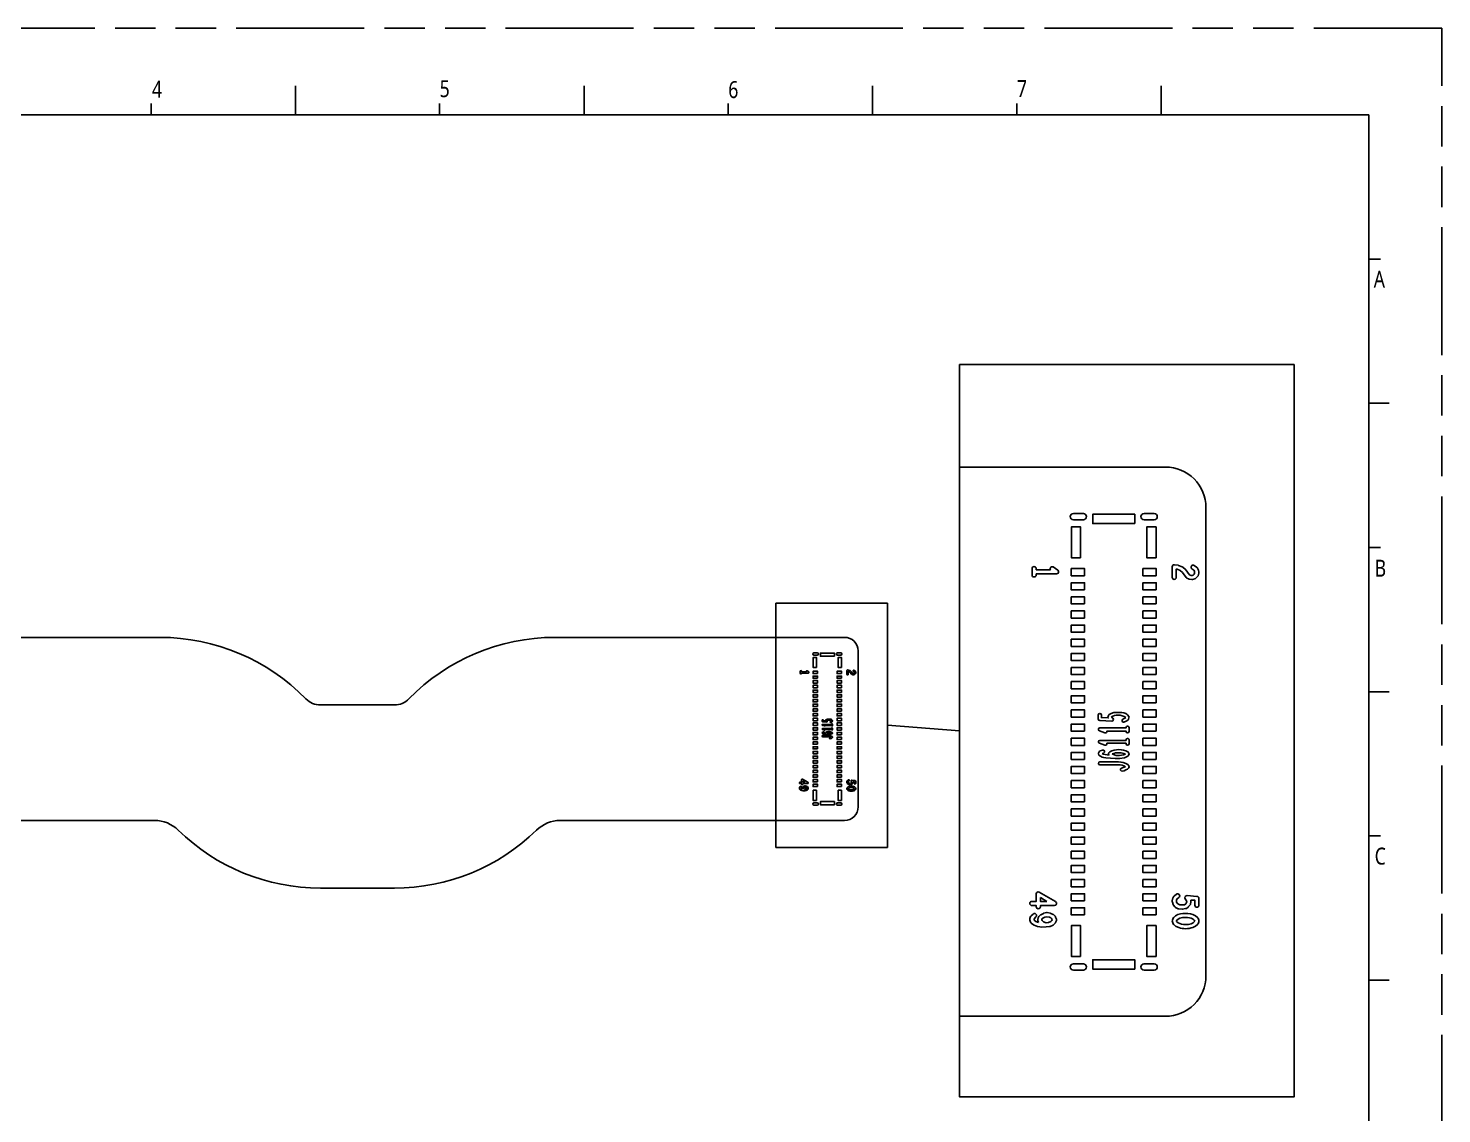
# Model space of a CAD drawing. Header units: millimetres. Extents: x 3228 to 3404, y -274 to -150.
# Drawn here: x 3299.2 to 3404.2, y -230.3 to -149.7 of the extents above; entities that cross this region are included whole.
import ezdxf

# ---------------------------------------------------------------- set-up
doc = ezdxf.new("R2010")
doc.units = ezdxf.units.MM
doc.linetypes.add('PHANTOM', pattern=[29.5, 9.5, -1.5, 3, -1.5, 3, -1.5, 9.5])
doc.layers.get('0').update_dxf_attribs({"lineweight": 25})
doc.layers.add('0PAPERF', color=2, linetype='PHANTOM', plot=False)
for name, color, linetype in [('2_layer0', 1, 'Continuous'), ('3_layer1', 2, 'Continuous'), ('鵬鼎', 5, 'Continuous')]:
    doc.layers.add(name, color=color, linetype=linetype)
doc.layers.add('DIM', color=100, linetype='Continuous', lineweight=15)
doc.styles.get("Standard").update_dxf_attribs({"font": 'SIMPLEX.SHX', "width": 0.8, "height": 4})

msp = doc.modelspace()

# ---------------------------------------------------------------- linework, layer by layer
for p, q in [((3319.06, -156.09), (3319.06, -153.95)), ((3340.49, -156.09), (3340.49, -153.95)), ((3361.91, -156.09), (3361.91, -153.95)), ((3383.34, -156.09), (3383.34, -153.95)), ((3308.35, -156.09), (3308.35, -155.24)), ((3329.77, -156.09), (3329.77, -155.24)), ((3351.2, -156.09), (3351.2, -155.24)), ((3372.63, -156.09), (3372.63, -155.24)), ((3398.77, -156.09), (3233.35, -156.09)), ((3398.77, -270.51), (3398.77, -156.09)), ((3398.77, -166.81), (3399.63, -166.81)), ((3398.77, -177.52), (3400.27, -177.52)), ((3398.77, -188.23), (3399.63, -188.23)), ((3398.77, -198.95), (3400.27, -198.95)), ((3368.37, -201.85), (3363.02, -201.44)), ((3398.77, -209.66), (3399.63, -209.66)), ((3398.77, -220.37), (3400.27, -220.37))]:
    msp.add_line(p, q)
for points in [[(3393.21, -174.65), (3368.37, -174.65), (3368.37, -229.05), (3393.21, -229.05)], [(3363.02, -192.38), (3354.74, -192.38), (3354.74, -210.51), (3363.02, -210.51)]]:
    msp.add_lwpolyline(points, close=True)
at = {"layer": '0PAPERF'}
for p, q in [((3404.17, -149.66), (3228.42, -149.66)), ((3404.17, -273.94), (3404.17, -149.66))]:
    msp.add_line(p, q, dxfattribs=at)
at = {"layer": '2_layer0'}
for points in [[(3377.36, -189), (3377.36, -186.71), (3376.68, -186.71), (3376.68, -189)], [(3381.38, -186.46), (3381.38, -185.77), (3378.26, -185.77), (3378.26, -186.46)], [(3382.96, -189), (3382.96, -186.71), (3382.27, -186.71), (3382.27, -189)], [(3377.65, -190.33), (3377.65, -189.8), (3376.66, -189.8), (3376.66, -190.33)], [(3382.98, -190.33), (3382.98, -189.8), (3381.98, -189.8), (3381.98, -190.33)], [(3377.65, -191.38), (3377.65, -190.85), (3376.66, -190.85), (3376.66, -191.38)], [(3382.98, -191.38), (3382.98, -190.85), (3381.98, -190.85), (3381.98, -191.38)], [(3377.65, -192.43), (3377.65, -191.9), (3376.66, -191.9), (3376.66, -192.43)], [(3382.98, -192.43), (3382.98, -191.9), (3381.98, -191.9), (3381.98, -192.43)], [(3377.65, -193.48), (3377.65, -192.95), (3376.66, -192.95), (3376.66, -193.48)], [(3382.98, -193.48), (3382.98, -192.95), (3381.98, -192.95), (3381.98, -193.48)], [(3377.65, -194.53), (3377.65, -194), (3376.66, -194), (3376.66, -194.53)], [(3382.98, -194.53), (3382.98, -194), (3381.98, -194), (3381.98, -194.53)], [(3377.65, -195.58), (3377.65, -195.05), (3376.66, -195.05), (3376.66, -195.58)], [(3382.98, -195.58), (3382.98, -195.05), (3381.98, -195.05), (3381.98, -195.58)], [(3359.08, -196.31), (3359.08, -196.08), (3358.04, -196.08), (3358.04, -196.31)], [(3377.65, -196.63), (3377.65, -196.1), (3376.66, -196.1), (3376.66, -196.63)], [(3382.98, -196.63), (3382.98, -196.1), (3381.98, -196.1), (3381.98, -196.63)], [(3357.74, -197.16), (3357.74, -196.4), (3357.51, -196.4), (3357.51, -197.16)], [(3359.6, -197.16), (3359.6, -196.4), (3359.37, -196.4), (3359.37, -197.16)], [(3377.65, -197.68), (3377.65, -197.15), (3376.66, -197.15), (3376.66, -197.68)], [(3382.98, -197.68), (3382.98, -197.15), (3381.98, -197.15), (3381.98, -197.68)], [(3357.83, -197.6), (3357.83, -197.43), (3357.5, -197.43), (3357.5, -197.6)], [(3357.83, -197.95), (3357.83, -197.78), (3357.5, -197.78), (3357.5, -197.95)], [(3357.83, -198.3), (3357.83, -198.12), (3357.5, -198.12), (3357.5, -198.3)], [(3359.61, -197.6), (3359.61, -197.43), (3359.28, -197.43), (3359.28, -197.6)], [(3359.61, -197.95), (3359.61, -197.78), (3359.28, -197.78), (3359.28, -197.95)], [(3359.61, -198.3), (3359.61, -198.12), (3359.28, -198.12), (3359.28, -198.3)], [(3377.65, -198.73), (3377.65, -198.2), (3376.66, -198.2), (3376.66, -198.73)], [(3382.98, -198.73), (3382.98, -198.2), (3381.98, -198.2), (3381.98, -198.73)], [(3357.83, -198.65), (3357.83, -198.47), (3357.5, -198.47), (3357.5, -198.65)], [(3357.83, -199), (3357.83, -198.82), (3357.5, -198.82), (3357.5, -199)], [(3357.83, -199.35), (3357.83, -199.17), (3357.5, -199.17), (3357.5, -199.35)], [(3359.61, -198.65), (3359.61, -198.47), (3359.28, -198.47), (3359.28, -198.65)], [(3359.61, -199), (3359.61, -198.82), (3359.28, -198.82), (3359.28, -199)], [(3359.61, -199.35), (3359.61, -199.17), (3359.28, -199.17), (3359.28, -199.35)], [(3377.65, -199.78), (3377.65, -199.25), (3376.66, -199.25), (3376.66, -199.78)], [(3382.98, -199.78), (3382.98, -199.25), (3381.98, -199.25), (3381.98, -199.78)], [(3357.83, -199.7), (3357.83, -199.52), (3357.5, -199.52), (3357.5, -199.7)], [(3357.83, -200.05), (3357.83, -199.87), (3357.5, -199.87), (3357.5, -200.05)], [(3357.83, -200.4), (3357.83, -200.22), (3357.5, -200.22), (3357.5, -200.4)], [(3359.61, -199.7), (3359.61, -199.52), (3359.28, -199.52), (3359.28, -199.7)], [(3359.61, -200.05), (3359.61, -199.87), (3359.28, -199.87), (3359.28, -200.05)], [(3359.61, -200.4), (3359.61, -200.22), (3359.28, -200.22), (3359.28, -200.4)], [(3377.65, -200.83), (3377.65, -200.3), (3376.66, -200.3), (3376.66, -200.83)], [(3382.98, -200.83), (3382.98, -200.3), (3381.98, -200.3), (3381.98, -200.83)], [(3357.83, -200.75), (3357.83, -200.57), (3357.5, -200.57), (3357.5, -200.75)], [(3357.83, -201.1), (3357.83, -200.92), (3357.5, -200.92), (3357.5, -201.1)], [(3357.83, -201.45), (3357.83, -201.27), (3357.5, -201.27), (3357.5, -201.45)], [(3359.61, -200.75), (3359.61, -200.57), (3359.28, -200.57), (3359.28, -200.75)], [(3359.61, -201.1), (3359.61, -200.92), (3359.28, -200.92), (3359.28, -201.1)], [(3359.61, -201.45), (3359.61, -201.27), (3359.28, -201.27), (3359.28, -201.45)], [(3377.65, -201.88), (3377.65, -201.35), (3376.66, -201.35), (3376.66, -201.88)], [(3382.98, -201.88), (3382.98, -201.35), (3381.98, -201.35), (3381.98, -201.88)], [(3357.83, -201.8), (3357.83, -201.62), (3357.5, -201.62), (3357.5, -201.8)], [(3357.83, -202.15), (3357.83, -201.97), (3357.5, -201.97), (3357.5, -202.15)], [(3357.83, -202.5), (3357.83, -202.33), (3357.5, -202.33), (3357.5, -202.5)], [(3359.61, -201.8), (3359.61, -201.62), (3359.28, -201.62), (3359.28, -201.8)], [(3359.61, -202.15), (3359.61, -201.97), (3359.28, -201.97), (3359.28, -202.15)], [(3359.61, -202.5), (3359.61, -202.33), (3359.28, -202.33), (3359.28, -202.5)], [(3377.65, -202.93), (3377.65, -202.4), (3376.66, -202.4), (3376.66, -202.93)], [(3382.98, -202.93), (3382.98, -202.4), (3381.98, -202.4), (3381.98, -202.93)], [(3357.83, -202.85), (3357.83, -202.68), (3357.5, -202.68), (3357.5, -202.85)], [(3357.83, -203.2), (3357.83, -203.03), (3357.5, -203.03), (3357.5, -203.2)], [(3357.83, -203.55), (3357.83, -203.38), (3357.5, -203.38), (3357.5, -203.55)], [(3359.61, -202.85), (3359.61, -202.68), (3359.28, -202.68), (3359.28, -202.85)], [(3359.61, -203.2), (3359.61, -203.03), (3359.28, -203.03), (3359.28, -203.2)], [(3359.61, -203.55), (3359.61, -203.38), (3359.28, -203.38), (3359.28, -203.55)], [(3377.65, -203.98), (3377.65, -203.45), (3376.66, -203.45), (3376.66, -203.98)], [(3382.98, -203.98), (3382.98, -203.45), (3381.98, -203.45), (3381.98, -203.98)], [(3357.83, -203.9), (3357.83, -203.73), (3357.5, -203.73), (3357.5, -203.9)], [(3357.83, -204.25), (3357.83, -204.08), (3357.5, -204.08), (3357.5, -204.25)], [(3357.83, -204.6), (3357.83, -204.43), (3357.5, -204.43), (3357.5, -204.6)], [(3359.61, -203.9), (3359.61, -203.73), (3359.28, -203.73), (3359.28, -203.9)], [(3359.61, -204.25), (3359.61, -204.08), (3359.28, -204.08), (3359.28, -204.25)], [(3359.61, -204.6), (3359.61, -204.43), (3359.28, -204.43), (3359.28, -204.6)], [(3377.65, -205.03), (3377.65, -204.5), (3376.66, -204.5), (3376.66, -205.03)], [(3382.98, -205.03), (3382.98, -204.5), (3381.98, -204.5), (3381.98, -205.03)], [(3357.83, -204.95), (3357.83, -204.78), (3357.5, -204.78), (3357.5, -204.95)], [(3357.83, -205.3), (3357.83, -205.13), (3357.5, -205.13), (3357.5, -205.3)], [(3357.83, -205.65), (3357.83, -205.47), (3357.5, -205.47), (3357.5, -205.65)], [(3359.61, -204.95), (3359.61, -204.78), (3359.28, -204.78), (3359.28, -204.95)], [(3359.61, -205.3), (3359.61, -205.13), (3359.28, -205.13), (3359.28, -205.3)], [(3359.61, -205.65), (3359.61, -205.47), (3359.28, -205.47), (3359.28, -205.65)], [(3377.65, -206.08), (3377.65, -205.55), (3376.66, -205.55), (3376.66, -206.08)], [(3382.98, -206.08), (3382.98, -205.55), (3381.98, -205.55), (3381.98, -206.08)], [(3357.83, -206), (3357.83, -205.82), (3357.5, -205.82), (3357.5, -206)], [(3357.74, -207.03), (3357.74, -206.27), (3357.51, -206.27), (3357.51, -207.03)], [(3359.61, -206), (3359.61, -205.82), (3359.28, -205.82), (3359.28, -206)], [(3359.6, -207.03), (3359.6, -206.27), (3359.37, -206.27), (3359.37, -207.03)], [(3377.65, -207.13), (3377.65, -206.6), (3376.66, -206.6), (3376.66, -207.13)], [(3382.98, -207.13), (3382.98, -206.6), (3381.98, -206.6), (3381.98, -207.13)], [(3359.08, -207.34), (3359.08, -207.11), (3358.04, -207.11), (3358.04, -207.34)], [(3377.65, -208.18), (3377.65, -207.65), (3376.66, -207.65), (3376.66, -208.18)], [(3382.98, -208.18), (3382.98, -207.65), (3381.98, -207.65), (3381.98, -208.18)], [(3377.65, -209.23), (3377.65, -208.7), (3376.66, -208.7), (3376.66, -209.23)], [(3382.98, -209.23), (3382.98, -208.7), (3381.98, -208.7), (3381.98, -209.23)], [(3377.65, -210.28), (3377.65, -209.75), (3376.66, -209.75), (3376.66, -210.28)], [(3382.98, -210.28), (3382.98, -209.75), (3381.98, -209.75), (3381.98, -210.28)], [(3377.65, -211.33), (3377.65, -210.8), (3376.66, -210.8), (3376.66, -211.33)], [(3382.98, -211.33), (3382.98, -210.8), (3381.98, -210.8), (3381.98, -211.33)], [(3377.65, -212.38), (3377.65, -211.85), (3376.66, -211.85), (3376.66, -212.38)], [(3382.98, -212.38), (3382.98, -211.85), (3381.98, -211.85), (3381.98, -212.38)], [(3377.65, -213.43), (3377.65, -212.9), (3376.66, -212.9), (3376.66, -213.43)], [(3382.98, -213.43), (3382.98, -212.9), (3381.98, -212.9), (3381.98, -213.43)], [(3377.65, -214.48), (3377.65, -213.95), (3376.66, -213.95), (3376.66, -214.48)], [(3382.98, -214.48), (3382.98, -213.95), (3381.98, -213.95), (3381.98, -214.48)], [(3377.65, -215.53), (3377.65, -215), (3376.66, -215), (3376.66, -215.53)], [(3382.98, -215.53), (3382.98, -215), (3381.98, -215), (3381.98, -215.53)], [(3377.36, -218.61), (3377.36, -216.32), (3376.68, -216.32), (3376.68, -218.61)], [(3382.96, -218.61), (3382.96, -216.32), (3382.27, -216.32), (3382.27, -218.61)], [(3381.38, -219.55), (3381.38, -218.86), (3378.26, -218.86), (3378.26, -219.55)]]:
    msp.add_lwpolyline(points, close=True, dxfattribs=at)
at = {"layer": '3_layer1'}
for p, q in [((3356.9, -205.67), (3356.74, -205.57)), ((3374.86, -214.52), (3374.37, -214.24))]:
    msp.add_line(p, q, dxfattribs=at)
for points in [[(3368.37, -223.06), (3383.66, -223.06, 0.414215), (3386.66, -220.06), (3386.66, -185.26, 0.414215), (3383.66, -182.26), (3368.37, -182.26)], [(3358.94, -201.12, 0.235773), (3358.93, -201.09, 0.264955), (3358.75, -200.99), (3358.66, -200.99), (3358.56, -200.99, 0.060432), (3358.56, -200.99), (3358.49, -201.02), (3358.45, -201.04, 0.164297), (3358.43, -201.06), (3358.42, -201.09, 0.237806), (3358.42, -201.12), (3358.25, -201.12), (3358.25, -201.05, 1), (3358.18, -201.05), (3358.18, -201.15, 0.405976), (3358.21, -201.19), (3358.51, -201.2, 0.739348), (3358.53, -201.13), (3358.5, -201.11)], [(3358.49, -201.1, -0.174613), (3358.66, -201.06, -0.176234), (3358.86, -201.11)], [(3358.86, -201.12), (3358.83, -201.13), (3358.78, -201.16, 1), (3358.81, -201.23), (3358.87, -201.2, 0.072972), (3358.88, -201.2), (3358.91, -201.17, 0.152173), (3358.92, -201.15), (3358.94, -201.12)], [(3380.95, -200.88, 0.235773), (3380.94, -200.78, 0.264955), (3380.41, -200.49), (3380.11, -200.48), (3379.84, -200.5, 0.060432), (3379.82, -200.5), (3379.62, -200.57), (3379.49, -200.65, 0.164297), (3379.44, -200.71), (3379.4, -200.78, 0.237806), (3379.41, -200.89), (3378.9, -200.87), (3378.9, -200.67, 1), (3378.67, -200.67), (3378.67, -200.98, 0.405976), (3378.79, -201.09), (3379.67, -201.13, 0.739348), (3379.75, -200.92), (3379.64, -200.84)], [(3379.63, -200.83, -0.174613), (3380.13, -200.7, -0.176234), (3380.72, -200.86)], [(3380.71, -200.88), (3380.65, -200.92), (3380.5, -200.99, 1), (3380.58, -201.2), (3380.75, -201.13, 0.072972), (3380.78, -201.11), (3380.88, -201.03, 0.152173), (3380.92, -200.98), (3380.95, -200.88)], [(3358.93, -202.04), (3358.91, -202.07, -0.142911), (3358.89, -202.08), (3358.82, -202.11, -0.059869), (3358.81, -202.11), (3358.71, -202.13), (3358.59, -202.13), (3358.36, -202.11, -0.187222), (3358.19, -202.04), (3358.18, -202.02, -0.28855), (3358.18, -201.98), (3358.21, -201.95, -0.139237), (3358.22, -201.94), (3358.28, -201.92, -1), (3358.31, -201.99), (3358.27, -202.01)], [(3358.85, -202.33, 0.140007), (3358.67, -202.29), (3358.21, -202.29, -1), (3358.21, -202.21), (3358.67, -202.21, -0.147807), (3358.91, -202.28), (3358.93, -202.31)], [(3358.44, -202.05, -0.45497), (3358.44, -201.99), (3358.46, -201.96, -0.13723), (3358.68, -201.91, -0.128413), (3358.91, -201.97), (3358.93, -201.99, -0.352538), (3358.93, -202.04)], [(3358.84, -202.02), (3358.81, -202), (3358.75, -201.99), (3358.68, -201.99, 0.126338), (3358.52, -202.02)], [(3358.77, -202.44, -1), (3358.75, -202.37), (3358.82, -202.35), (3358.85, -202.33)], [(3358.93, -202.31, -0.352601), (3358.93, -202.36, -0.18105), (3358.77, -202.44)], [(3380.94, -203.64), (3380.87, -203.73, -0.142911), (3380.82, -203.77), (3380.61, -203.85, -0.059869), (3380.59, -203.86), (3380.28, -203.9), (3379.92, -203.92), (3379.22, -203.86, -0.187222), (3378.72, -203.65), (3378.68, -203.57, -0.28855), (3378.7, -203.45), (3378.77, -203.37, -0.139237), (3378.82, -203.34), (3378.99, -203.28, -1), (3379.06, -203.5), (3378.95, -203.54)], [(3379.48, -203.66, -0.45497), (3379.46, -203.49), (3379.52, -203.41, -0.13723), (3380.2, -203.25, -0.128413), (3380.87, -203.42), (3380.93, -203.5, -0.352538), (3380.94, -203.64)], [(3380.68, -203.58), (3380.57, -203.53), (3380.38, -203.49), (3380.19, -203.48, 0.126338), (3379.7, -203.57)], [(3380.69, -204.52, 0.140007), (3380.16, -204.38), (3378.79, -204.38, -1), (3378.79, -204.16), (3380.16, -204.16, -0.147807), (3380.87, -204.36), (3380.94, -204.45)], [(3380.47, -204.84, -1), (3380.4, -204.62), (3380.6, -204.56), (3380.69, -204.52)], [(3380.94, -204.45, -0.352601), (3380.93, -204.6, -0.18105), (3380.47, -204.84)], [(3360.46, -205.63), (3360.47, -205.67, -0.104668), (3360.47, -205.69), (3360.46, -205.73, -0.123085), (3360.45, -205.75), (3360.41, -205.8, -0.071678), (3360.4, -205.81), (3360.35, -205.84, -0.10917), (3360.33, -205.85), (3360.26, -205.86, -0.0641), (3360.25, -205.86), (3360.17, -205.85, -0.093853), (3360.15, -205.85), (3360.09, -205.82, -0.106508), (3360.07, -205.8), (3360.03, -205.76, -0.097909), (3360.02, -205.74), (3360.01, -205.69, -0.121415), (3360, -205.66), (3360.01, -205.6, -0.101069), (3360.02, -205.59), (3360.05, -205.54, -0.083532), (3360.06, -205.53), (3360.11, -205.49, -1), (3360.17, -205.57), (3360.13, -205.6), (3360.11, -205.63, 0.305337), (3360.14, -205.73), (3360.19, -205.75), (3360.25, -205.76), (3360.31, -205.75), (3360.34, -205.73), (3360.36, -205.7), (3360.37, -205.68), (3360.36, -205.65), (3360.33, -205.6, -0.624434), (3360.38, -205.52), (3360.62, -205.54, -0.393208), (3360.66, -205.59), (3360.66, -205.76)], [(3360.66, -205.76, -1), (3360.56, -205.76), (3360.56, -205.64), (3360.46, -205.63)], [(3357.14, -206.11, -0.189446), (3357.14, -206.14), (3357.12, -206.19, -0.096271), (3357.11, -206.2), (3357.07, -206.24, -0.09968), (3357.05, -206.25), (3356.98, -206.28, -0.06492), (3356.97, -206.29), (3356.88, -206.3), (3356.77, -206.3), (3356.68, -206.29, -0.055238), (3356.67, -206.29), (3356.59, -206.25, -0.07894), (3356.57, -206.25), (3356.52, -206.2, -0.139056), (3356.5, -206.18), (3356.48, -206.13, -0.176865), (3356.48, -206.09), (3356.5, -206.04, -0.117385), (3356.51, -206.02), (3356.56, -205.98, -1), (3356.63, -206.05), (3356.59, -206.09), (3356.58, -206.11), (3356.59, -206.13), (3356.63, -206.16), (3356.69, -206.19)], [(3356.69, -206.19, -0.282786), (3356.7, -206.04), (3356.74, -206.01, -0.088945), (3356.75, -206), (3356.82, -205.96, -0.065944), (3356.83, -205.96), (3356.89, -205.95, -0.092119), (3356.91, -205.95), (3356.99, -205.96, -0.066582), (3357, -205.96), (3357.05, -205.99, -0.094155), (3357.07, -206), (3357.11, -206.04, -0.10726), (3357.12, -206.06), (3357.14, -206.11)], [(3385.53, -214.42), (3385.55, -214.52, -0.104668), (3385.55, -214.58), (3385.52, -214.71, -0.123085), (3385.49, -214.78), (3385.38, -214.91, -0.071678), (3385.35, -214.94), (3385.21, -215.04, -0.10917), (3385.15, -215.06), (3384.92, -215.1, -0.0641), (3384.89, -215.1), (3384.66, -215.08, -0.093853), (3384.61, -215.07), (3384.41, -214.97, -0.106508), (3384.36, -214.93), (3384.25, -214.8, -0.097909), (3384.22, -214.75), (3384.17, -214.58, -0.121415), (3384.16, -214.5), (3384.19, -214.33, -0.101069), (3384.21, -214.28), (3384.29, -214.14, -0.083532), (3384.33, -214.11), (3384.47, -213.99, -1), (3384.66, -214.23), (3384.54, -214.33), (3384.49, -214.41, 0.305337), (3384.58, -214.71), (3384.72, -214.78), (3384.89, -214.79), (3385.06, -214.77), (3385.16, -214.7), (3385.23, -214.61), (3385.25, -214.55), (3385.23, -214.47), (3385.13, -214.33, -0.624434), (3385.28, -214.09), (3386, -214.15, -0.393208), (3386.14, -214.3), (3386.14, -214.81)], [(3386.14, -214.81, -1), (3385.84, -214.81), (3385.84, -214.44), (3385.53, -214.42)], [(3375.56, -215.84, -0.189446), (3375.56, -215.95), (3375.5, -216.09, -0.096271), (3375.47, -216.13), (3375.36, -216.25, -0.09968), (3375.31, -216.28), (3375.09, -216.38, -0.06492), (3375.05, -216.39), (3374.8, -216.42), (3374.47, -216.43), (3374.19, -216.39, -0.055238), (3374.16, -216.38), (3373.91, -216.28, -0.07894), (3373.87, -216.26), (3373.7, -216.13, -0.139056), (3373.65, -216.06), (3373.6, -215.91, -0.176865), (3373.6, -215.8), (3373.65, -215.65, -0.117385), (3373.69, -215.59), (3373.83, -215.46, -1), (3374.04, -215.68), (3373.93, -215.79), (3373.9, -215.86), (3373.92, -215.91), (3374.04, -216.01), (3374.23, -216.08)], [(3374.23, -216.08, -0.282786), (3374.25, -215.65), (3374.36, -215.54, -0.088945), (3374.4, -215.51), (3374.6, -215.41, -0.065944), (3374.63, -215.4), (3374.83, -215.36, -0.092119), (3374.88, -215.36), (3375.11, -215.4, -0.066582), (3375.14, -215.41), (3375.31, -215.49, -0.094155), (3375.36, -215.52), (3375.47, -215.63, -0.10726), (3375.5, -215.69), (3375.56, -215.84)]]:
    msp.add_lwpolyline(points, format="xyb", dxfattribs=at)
for points in [[(3377.57, -186.17), (3376.82, -186.17, -1), (3376.82, -185.71), (3377.57, -185.71, -1)], [(3382.82, -186.17), (3382.07, -186.17, -1), (3382.07, -185.71), (3382.82, -185.71, -1)], [(3375.67, -189.91, -0.738896), (3375.58, -190.19), (3374.06, -190.19), (3374.06, -190.27, -1), (3373.75, -190.27), (3373.75, -189.81, -1), (3374.06, -189.81), (3374.06, -189.89), (3375.12, -189.89, -0.797519), (3375.33, -189.68)], [(3386.14, -190.07, -0.118751), (3386.13, -190.14), (3386.08, -190.33, -0.134159), (3386.04, -190.4), (3385.9, -190.53, -0.135822), (3385.83, -190.57), (3385.66, -190.61, -0.085885), (3385.61, -190.61), (3385.44, -190.59, -0.098296), (3385.38, -190.57), (3385.25, -190.5, -0.111861), (3385.19, -190.45), (3384.92, -190.09), (3384.76, -189.94), (3384.52, -189.85), (3384.46, -189.84), (3384.46, -190.46, -1), (3384.16, -190.46), (3384.16, -189.66, -0.460623), (3384.33, -189.51), (3384.59, -189.55, -0.060737), (3384.62, -189.56), (3384.9, -189.67, -0.085643), (3384.94, -189.7), (3385.14, -189.87, -0.056128), (3385.16, -189.89), (3385.42, -190.25, 0.270312), (3385.72, -190.28), (3385.8, -190.21, 0.302289), (3385.76, -189.92), (3385.62, -189.82, -1), (3385.79, -189.57), (3385.96, -189.69, -0.104855), (3386.01, -189.73), (3386.09, -189.86, -0.096708), (3386.11, -189.92)], [(3360.84, -207.51), (3360.84, -195.91, 0.414215), (3359.84, -194.91), (3338.31, -194.91, 0.202312), (3327.49, -199.48, -0.202309), (3326.41, -199.93), (3320.92, -199.93, -0.202309), (3319.84, -199.48, 0.202312), (3309.02, -194.91), (3278.02, -194.91, 0.414215), (3277.02, -195.91), (3277.02, -207.51, 0.414215), (3278.02, -208.51), (3308.61, -208.51, -0.196013), (3310.36, -209.23, 0.196007), (3320.92, -213.53), (3326.41, -213.53, 0.196007), (3336.97, -209.23, -0.196013), (3338.72, -208.51), (3359.84, -208.51, 0.414215)], [(3357.81, -196.22), (3357.56, -196.22, -1), (3357.56, -196.06), (3357.81, -196.06, -1)], [(3359.56, -196.22), (3359.31, -196.22, -1), (3359.31, -196.06), (3359.56, -196.06, -1)], [(3357.17, -197.46, -0.738896), (3357.15, -197.56), (3356.64, -197.56), (3356.64, -197.58, -1), (3356.54, -197.58), (3356.54, -197.43, -1), (3356.64, -197.43), (3356.64, -197.46), (3356.99, -197.46, -0.797519), (3357.06, -197.39)], [(3360.66, -197.52, -0.118751), (3360.66, -197.54), (3360.64, -197.6, -0.134159), (3360.63, -197.63), (3360.58, -197.67, -0.135822), (3360.56, -197.68), (3360.5, -197.7, -0.085885), (3360.49, -197.7), (3360.43, -197.69, -0.098296), (3360.41, -197.68), (3360.37, -197.66, -0.111861), (3360.35, -197.64), (3360.26, -197.52), (3360.2, -197.47), (3360.12, -197.44), (3360.11, -197.44), (3360.11, -197.65, -1), (3360, -197.65), (3360, -197.38, -0.460623), (3360.06, -197.33), (3360.15, -197.34, -0.060737), (3360.16, -197.35), (3360.25, -197.38, -0.085643), (3360.27, -197.39), (3360.33, -197.45, -0.056128), (3360.34, -197.46), (3360.42, -197.58, 0.270312), (3360.52, -197.59), (3360.55, -197.56, 0.302289), (3360.54, -197.47), (3360.49, -197.43, -1), (3360.55, -197.35), (3360.6, -197.39, -0.104855), (3360.62, -197.4), (3360.65, -197.45, -0.096708), (3360.65, -197.47)], [(3358.94, -201.46, -1), (3358.86, -201.46), (3358.86, -201.45), (3358.39, -201.45, -0.577224), (3358.34, -201.49), (3358.2, -201.45, -0.85651), (3358.21, -201.37), (3358.86, -201.37, -1.103933), (3358.94, -201.37)], [(3358.94, -201.76, -1), (3358.86, -201.76), (3358.86, -201.75), (3358.39, -201.75, -0.577224), (3358.34, -201.8), (3358.2, -201.75, -0.85651), (3358.21, -201.68), (3358.86, -201.68, -1.103933), (3358.94, -201.67)], [(3380.96, -201.89, -1), (3380.73, -201.89), (3380.73, -201.87), (3379.31, -201.87, -0.577224), (3379.16, -202), (3378.75, -201.86, -0.85651), (3378.79, -201.64), (3380.73, -201.64, -1.103933), (3380.96, -201.62)], [(3380.96, -202.81, -1), (3380.73, -202.81), (3380.73, -202.78), (3379.31, -202.78, -0.577224), (3379.16, -202.92), (3378.75, -202.78, -0.85651), (3378.79, -202.56), (3380.73, -202.56, -1.103933), (3380.96, -202.53)], [(3357.11, -205.67, -0.766353), (3357.09, -205.77), (3356.74, -205.77), (3356.74, -205.8, -1), (3356.64, -205.8), (3356.64, -205.77), (3356.53, -205.77, -1), (3356.53, -205.67), (3356.64, -205.67), (3356.64, -205.48, -0.581114), (3356.71, -205.44)], [(3360.66, -206.13, -0.178255), (3360.66, -206.17), (3360.64, -206.22, -0.137771), (3360.63, -206.24), (3360.58, -206.28, -0.066396), (3360.57, -206.29), (3360.51, -206.31, -0.165298), (3360.16, -206.32), (3360.1, -206.29, -0.066364), (3360.09, -206.28), (3360.04, -206.24, -0.137545), (3360.03, -206.22), (3360.01, -206.17, -0.176865), (3360.01, -206.13), (3360.03, -206.08, -0.137533), (3360.04, -206.06), (3360.09, -206.02, -0.135548), (3360.33, -205.96, -0.128617), (3360.57, -206.02, -0.066364), (3360.58, -206.02), (3360.63, -206.06, -0.137545), (3360.64, -206.08)], [(3360.56, -206.15), (3360.55, -206.13), (3360.52, -206.11, 0.130672), (3360.33, -206.06), (3360.26, -206.07), (3360.19, -206.09), (3360.15, -206.11), (3360.12, -206.13), (3360.11, -206.15), (3360.12, -206.17), (3360.15, -206.2, 0.130672), (3360.33, -206.24), (3360.41, -206.24), (3360.48, -206.22), (3360.52, -206.2), (3360.55, -206.17)], [(3357.81, -207.37), (3357.56, -207.37, -1), (3357.56, -207.21), (3357.81, -207.21, -1)], [(3359.56, -207.37), (3359.31, -207.37, -1), (3359.31, -207.21), (3359.56, -207.21, -1)], [(3375.49, -214.54, -0.766353), (3375.42, -214.83), (3374.37, -214.83), (3374.37, -214.92, -1), (3374.06, -214.92), (3374.06, -214.83), (3373.74, -214.83, -1), (3373.74, -214.52), (3374.06, -214.52), (3374.06, -213.97, -0.581114), (3374.29, -213.84)], [(3386.13, -215.92, -0.178255), (3386.13, -216.03), (3386.08, -216.18, -0.137771), (3386.03, -216.25), (3385.89, -216.36, -0.066396), (3385.85, -216.38), (3385.69, -216.46, -0.165298), (3384.64, -216.47), (3384.45, -216.38, -0.066364), (3384.41, -216.36), (3384.27, -216.25, -0.137545), (3384.22, -216.18), (3384.17, -216.03, -0.176865), (3384.17, -215.92), (3384.22, -215.77, -0.137533), (3384.27, -215.71), (3384.41, -215.59, -0.135548), (3385.15, -215.41, -0.128617), (3385.85, -215.57, -0.066364), (3385.89, -215.59), (3386.03, -215.71, -0.137545), (3386.08, -215.77)], [(3385.83, -215.98), (3385.8, -215.92), (3385.71, -215.84, 0.130672), (3385.15, -215.71), (3384.92, -215.73), (3384.73, -215.78), (3384.59, -215.84), (3384.5, -215.92), (3384.47, -215.98), (3384.5, -216.04), (3384.59, -216.11, 0.130672), (3385.15, -216.24), (3385.38, -216.23), (3385.57, -216.18), (3385.71, -216.11), (3385.8, -216.04)], [(3377.57, -219.62), (3376.82, -219.62, -1), (3376.82, -219.16), (3377.57, -219.16, -1)], [(3382.82, -219.62), (3382.07, -219.62, -1), (3382.07, -219.16), (3382.82, -219.16, -1)]]:
    msp.add_lwpolyline(points, format="xyb", close=True, dxfattribs=at)
for points in [[(3358.27, -202.01), (3358.29, -202.02), (3358.44, -202.05)], [(3358.52, -202.02), (3358.55, -202.03), (3358.62, -202.05), (3358.7, -202.05), (3358.8, -202.04), (3358.84, -202.02)], [(3378.95, -203.54), (3379.03, -203.58), (3379.48, -203.66)], [(3379.7, -203.57), (3379.79, -203.62), (3380, -203.68), (3380.25, -203.68), (3380.54, -203.63), (3380.68, -203.58)], [(3356.74, -205.57), (3356.74, -205.67), (3356.9, -205.67)], [(3374.37, -214.24), (3374.37, -214.52), (3374.86, -214.52)]]:
    msp.add_lwpolyline(points, dxfattribs=at)
for points in [[(3357.03, -206.12), (3357.03, -206.1), (3357, -206.08), (3356.96, -206.06), (3356.9, -206.05), (3356.85, -206.06), (3356.8, -206.08), (3356.78, -206.1), (3356.78, -206.12), (3356.79, -206.14), (3356.82, -206.17), (3356.88, -206.2), (3356.94, -206.19), (3357, -206.16), (3357.03, -206.14)], [(3375.25, -215.89), (3375.23, -215.82), (3375.16, -215.75), (3375.04, -215.7), (3374.86, -215.67), (3374.71, -215.7), (3374.56, -215.77), (3374.49, -215.83), (3374.48, -215.88), (3374.51, -215.95), (3374.6, -216.03), (3374.8, -216.12), (3374.98, -216.09), (3375.16, -216.01), (3375.23, -215.94)]]:
    msp.add_lwpolyline(points, close=True, dxfattribs=at)

# ---------------------------------------------------------------- texts
at = {"layer": 'DIM', "char_height": 1.2575, "width": 0.7656, "attachment_point": 1}
for s, insert in [('{\\fMicrosoft JhengHei|b0|i0|c136|p0;\\C0;4}', (3308.41, -153.56)), ('{\\fMicrosoft JhengHei|b0|i0|c136|p0;\\C0;5}', (3329.77, -153.52)), ('{\\fMicrosoft JhengHei|b0|i0|c136|p0;\\C0;6}', (3351.2, -153.59)), ('{\\fMicrosoft JhengHei|b0|i0|c136|p0;\\C0;7}', (3372.63, -153.51))]:
    msp.add_mtext(s, dxfattribs=dict(at, insert=insert))
at = {"layer": '鵬鼎', "char_height": 1.2575, "width": 2.3719, "attachment_point": 1}
for s, insert in [('{\\fMicrosoft JhengHei|b0|i0|c136|p0;\\C0;A}', (3399.12, -167.67)), ('{\\fMicrosoft JhengHei|b0|i0|c136|p0;\\C0;B}', (3399.19, -189.14)), ('{\\fMicrosoft JhengHei|b0|i0|c136|p0;\\C0;C}', (3399.19, -210.53))]:
    msp.add_mtext(s, dxfattribs=dict(at, insert=insert))

doc.saveas('drawing.dxf')
